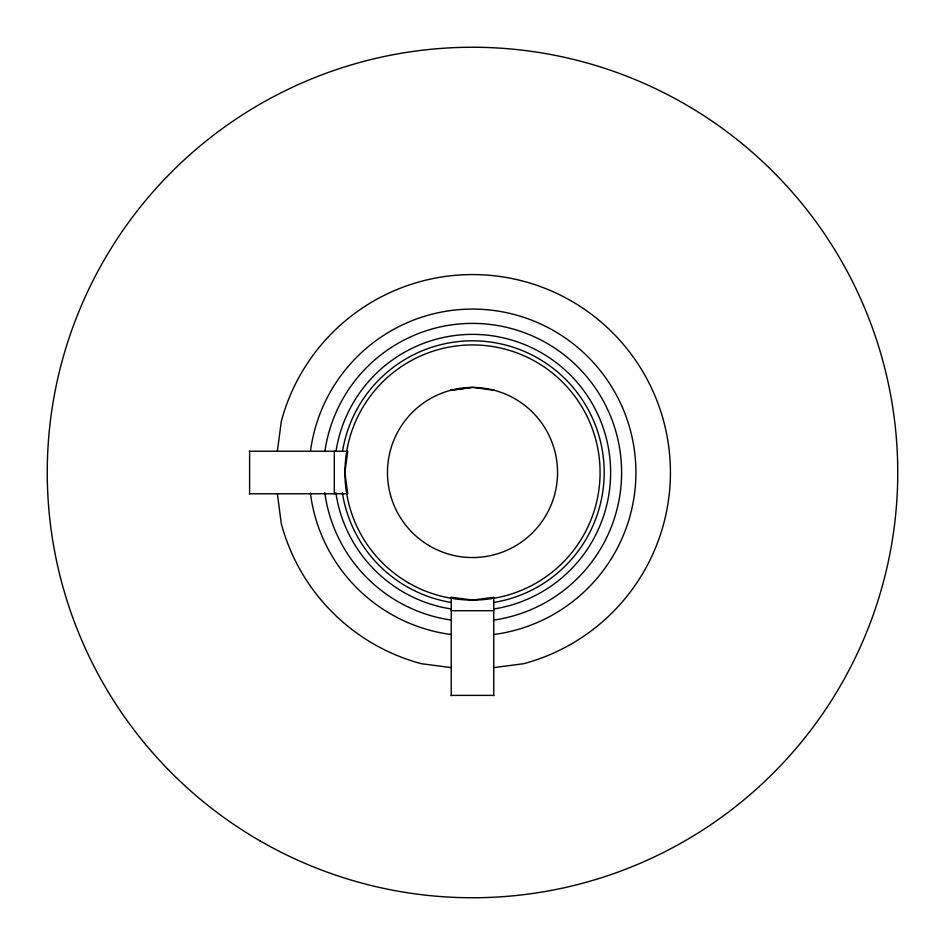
<?xml version="1.0" encoding="UTF-8"?>
<svg xmlns="http://www.w3.org/2000/svg" width="945" height="945" viewBox="0 0 945 945"><rect width="100%" height="100%" fill="white"/><g stroke="black" fill="none" stroke-linecap="round" stroke-linejoin="round"><path stroke-width="1.42" d="M277.369 451.237L281.315 421.269A197.93 197.93 0 0 1 612.454 332.545A197.93 197.93 0 0 1 523.731 663.685L493.762 667.631M470.291 387.58L450.493 390.344L472.5 387.296L494.507 390.344M249.303 451.237L347.725 451.237L344.925 472.5L347.725 493.762L249.303 493.762M451.237 610.706L493.762 610.706M451.237 695.39L493.762 695.39M451.237 667.631L421.269 663.685A197.93 197.93 0 0 1 281.315 523.731L277.369 493.762M493.762 695.697L493.762 597.275L472.5 600.075L451.237 597.275L451.237 695.697M334.294 451.237L334.294 493.762M249.61 451.237L249.61 493.762M310.586 450.434A163.414 163.414 0 0 1 479.871 309.251A163.414 163.414 0 0 1 635.749 465.129A163.414 163.414 0 0 1 494.566 634.414M450.434 634.414A163.414 163.414 0 0 1 310.397 493.089M324.974 450.883A149.109 149.109 0 0 1 479.729 323.568A149.109 149.109 0 0 1 621.432 465.271A149.109 149.109 0 0 1 494.117 620.026M450.883 620.026A149.109 149.109 0 0 1 324.773 492.688M336.077 450.871A138.124 138.124 0 0 1 479.741 334.565A138.124 138.124 0 0 1 610.435 465.259A138.124 138.124 0 0 1 494.129 608.923M450.871 608.923A138.124 138.124 0 0 1 335.853 492.688M342.574 451.025A131.698 131.698 0 0 1 479.682 341.003A131.698 131.698 0 0 1 603.997 465.318A131.698 131.698 0 0 1 493.975 602.426M451.025 602.426A131.698 131.698 0 0 1 342.338 492.546M259.875 840.778A425.25 425.25 0 0 0 897.75 472.5A425.25 425.25 0 0 0 259.875 104.222A425.25 425.25 0 0 0 259.875 840.778M429.975 546.151A85.05 85.05 0 0 0 557.55 472.5A85.05 85.05 0 0 0 429.975 398.849A85.05 85.05 0 0 0 429.975 546.151M408.712 582.982A127.575 127.575 0 0 0 600.075 472.5A127.575 127.575 0 0 0 408.712 362.018A127.575 127.575 0 0 0 408.712 582.982"/></g></svg>
